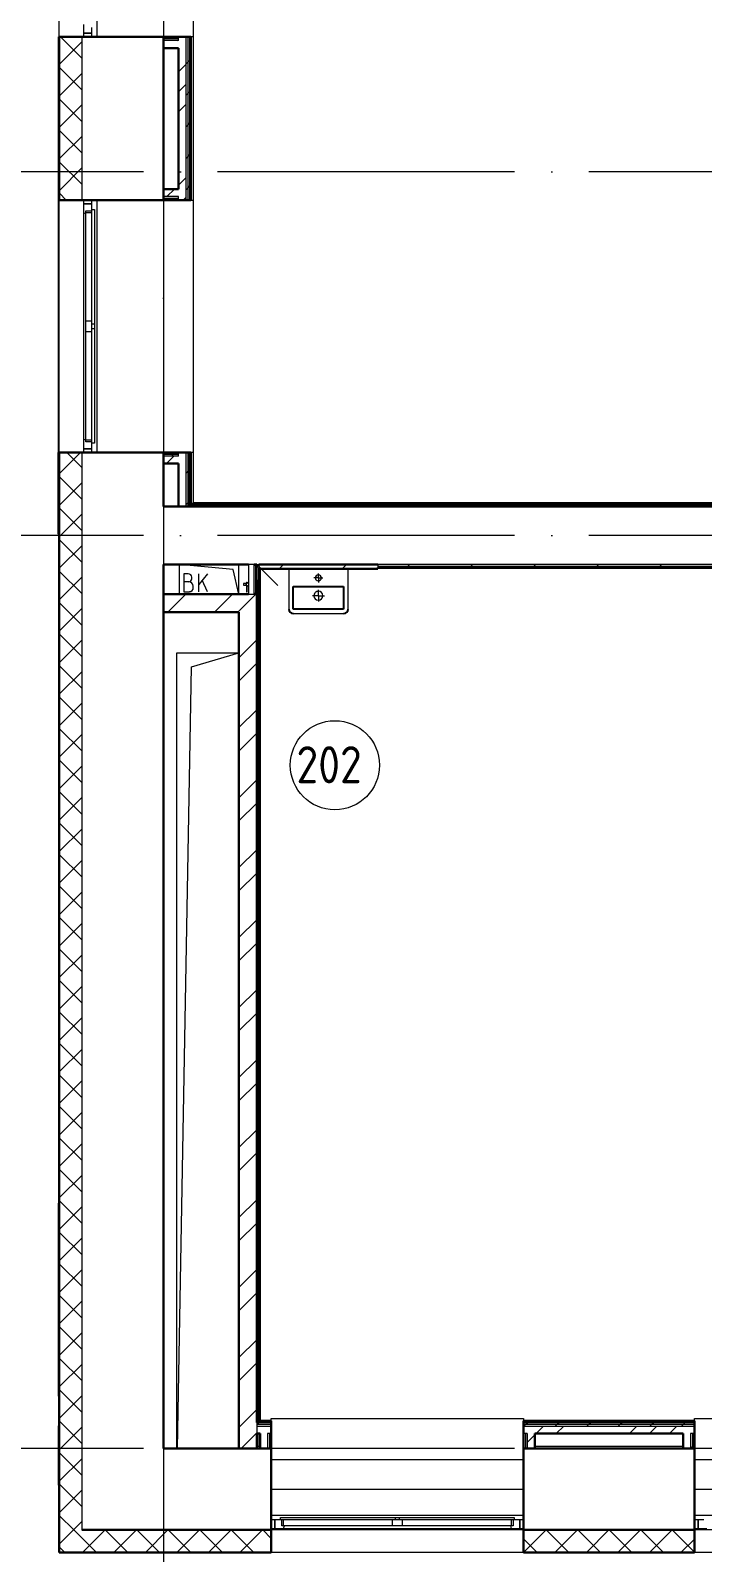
# Model space of a CAD drawing. Header units: millimetres. Extents: x -259793 to 503324, y -44556 to 93494.
# Drawn here: x 99790 to 104316, y -20938 to -10682 of the extents above; entities that cross this region are included whole.
import ezdxf

# ---------------------------------------------------------------- set-up
doc = ezdxf.new("R2010")
doc.units = ezdxf.units.MM
doc.linetypes.add('ADSK_Линия сетки', pattern=[25, 20, -2.5, 0, -2.5])
for name, color, linetype, lineweight in [('_ Окна', 7, 'Continuous', 9), ('Марки помещений', 252, 'Continuous', 20), ('Оборудование', 8, 'Continuous', 18), ('Ограждение', 252, 'Continuous', 9), ('Окна', 252, 'Continuous', 9), ('Оси', 252, 'Continuous', 9), ('Перекрытие', 252, 'Continuous', 18), ('Стены внутренние', 7, 'Continuous', 18), ('Стены наружные', 7, 'Continuous', 18), ('Стены штриховка', 7, 'Continuous', 9)]:
    doc.layers.add(name, color=color, linetype=linetype, lineweight=lineweight)
doc.layers.add('Узлы', color=7, linetype='Continuous')
doc.styles.add('GOST Common_2', font='', dxfattribs={"width": 0.9, "height": 250})
doc.styles.get('GOST Common_2').set_extended_font_data('GOST type B')

# ---------------------------------------------------------------- blocks, each defined once
blk = doc.blocks.new('2 этаж')
at = {"color": 251, "lineweight": 18, "true_color": 0x636466}
for p, q in [((101144, -12718), (100784, -12684)), ((100784, -12884), (100784, -12684)), ((100843, -12747), (100813, -12747)), ((100813, -12747), (100813, -12867)), ((100846, -12800), (100813, -12800)), ((100866, -12780), (100866, -12770)), ((100973, -12747), (100913, -12818)), ((100913, -12867), (100913, -12747)), ((100973, -12867), (100937, -12789)), ((101184, -12884), (101144, -12718)), ((100813, -12867), (100850, -12867)), ((100876, -12840), (100876, -12830)), ((100766, -18639), (100766, -13279)), ((100766, -13279), (101184, -13279)), ((100864, -13374), (101184, -13279)), ((100771, -18639), (100864, -13374))]:
    blk.add_line(p, q, dxfattribs=at)
for centre, radius, start, end in [((100843, -12770), 23.3, 0, 90), ((100846, -12780), 20, 270, 0), ((100846, -12830), 30, 0, 90), ((100850, -12840), 26.7, 270, 0)]:
    blk.add_arc(centre, radius, start, end, dxfattribs=at)
at = {"layer": '_ Окна', "color": 251, "lineweight": 18, "true_color": 0x636466}
for p, q in [((100136, -9045), (100136, -9104)), ((100136, -9104), (100194, -9104)), ((100194, -9104), (100194, -9066)), ((100194, -10254), (100136, -10254)), ((100136, -10254), (100136, -10314)), ((100194, -10292), (100194, -10254)), ((100136, -10314), (100153, -10318)), ((100153, -10300), (100194, -10300)), ((100153, -10312), (100153, -10300)), ((100153, -11840), (100136, -11845)), ((100136, -11845), (100136, -11904)), ((100153, -11858), (100153, -11846)), ((100194, -11858), (100153, -11858)), ((100194, -11904), (100194, -11866)), ((100136, -11904), (100194, -11904)), ((101464, -19121), (101426, -19121)), ((101426, -19121), (101426, -19179)), ((101472, -19162), (101472, -19121)), ((101484, -19162), (101472, -19162)), ((101485, -19179), (101490, -19162)), ((103012, -19162), (103017, -19179)), ((103030, -19162), (103018, -19162)), ((103030, -19121), (103030, -19162)), ((103076, -19121), (103038, -19121)), ((103076, -19179), (103076, -19121)), ((104314, -19121), (104276, -19121)), ((104276, -19121), (104276, -19179)), ((101426, -19179), (101485, -19179)), ((103017, -19179), (103076, -19179)), ((104276, -19179), (104335, -19179))]:
    blk.add_line(p, q, dxfattribs=at)
at = {"layer": '_ Окна', "color": 251, "true_color": 0x636466}
for p, q in [((100194, -9104), (100136, -9104)), ((100136, -9104), (100136, -9129)), ((100194, -9129), (100194, -9104)), ((100136, -10229), (100136, -10254)), ((100136, -10254), (100194, -10254)), ((100194, -10254), (100194, -10229)), ((100194, -11904), (100136, -11904)), ((100136, -11904), (100136, -11929)), ((100194, -11929), (100194, -11904)), ((101426, -19121), (101401, -19121)), ((101426, -19179), (101426, -19121)), ((103101, -19121), (103076, -19121)), ((103076, -19121), (103076, -19179)), ((104276, -19121), (104251, -19121)), ((104276, -19179), (104276, -19121)), ((101401, -19179), (101426, -19179)), ((103076, -19179), (103101, -19179)), ((104251, -19179), (104276, -19179))]:
    blk.add_line(p, q, dxfattribs=at)
at = {"layer": 'Марки помещений', "color": 251, "true_color": 0x636466}
blk.add_circle((101830, -14036), 300, dxfattribs=at)
at = {"layer": 'Оборудование', "color": 251, "true_color": 0x636466}
for p, q in [((101285, -12684), (101249, -12684)), ((101249, -12684), (101249, -12884)), ((101286, -12883), (101286, -12685)), ((101296, -12691), (101286, -12691)), ((101296, -12712), (101297, -12712)), ((101297, -12712), (101296, -12712)), ((101297, -12876), (101297, -12692)), ((101304, -12703), (101299, -12703)), ((101304, -12684), (101445, -12826)), ((101304, -12865), (101304, -12703)), ((101231, -12812), (101214, -12812)), ((101214, -12812), (101214, -12824)), ((101233, -12810), (101231, -12812)), ((101231, -12812), (101231, -12824)), ((101249, -12808), (101233, -12808)), ((101233, -12808), (101233, -12827)), ((101239, -12805), (101234, -12805)), ((101234, -12805), (101234, -12813)), ((101239, -12813), (101239, -12805)), ((101306, -12788), (101304, -12788)), ((101306, -12792), (101306, -12788)), ((101306, -12792), (101306, -12852)), ((101214, -12824), (101231, -12824)), ((101231, -12824), (101233, -12826)), ((101233, -12827), (101249, -12827)), ((101234, -12823), (101234, -12868)), ((101234, -12868), (101239, -12868)), ((101239, -12868), (101239, -12823)), ((101249, -12884), (101285, -12884)), ((101286, -12877), (101296, -12877)), ((101297, -12856), (101296, -12856)), ((101297, -12856), (101296, -12856)), ((101299, -12865), (101304, -12865)), ((101304, -12856), (101306, -12856)), ((101306, -12856), (101306, -12852))]:
    blk.add_line(p, q, dxfattribs=at)
for points, knots in [([(101286, -12685), (101286, -12685), (101286, -12685), (101286, -12685), (101286, -12685), (101286, -12684), (101286, -12684), (101286, -12684), (101285, -12684), (101285, -12684)], [-1, -1, -1, -1, -0.833333, -0.75, -0.583333, -0.458333, -0.333333, -0.166667, 0, 0, 0, 0]), ([(101297, -12692), (101297, -12692), (101297, -12692), (101297, -12692), (101297, -12692), (101297, -12692), (101297, -12691), (101297, -12691), (101296, -12691), (101296, -12691), (101296, -12691)], [-1, -1, -1, -1, -0.833333, -0.75, -0.666667, -0.583333, -0.458333, -0.333333, -0.166667, 0, 0, 0, 0]), ([(101299, -12703), (101298, -12703), (101298, -12703), (101298, -12703), (101298, -12703), (101298, -12703), (101297, -12703), (101297, -12703), (101297, -12702), (101297, -12702), (101297, -12702), (101297, -12702), (101297, -12702)], [-1, -1, -1, -1, -0.833333, -0.75, -0.666667, -0.583333, -0.5, -0.416667, -0.333333, -0.25, -0.166667, 0, 0, 0, 0]), ([(101285, -12884), (101285, -12884), (101286, -12884), (101286, -12884), (101286, -12884), (101286, -12884), (101286, -12884), (101286, -12884), (101286, -12883), (101286, -12883)], [0, 0, 0, 0, 0.166667, 0.333333, 0.458333, 0.583333, 0.708333, 0.833333, 1, 1, 1, 1]), ([(101296, -12877), (101296, -12877), (101296, -12877), (101297, -12877), (101297, -12877), (101297, -12877), (101297, -12877), (101297, -12877), (101297, -12877), (101297, -12876), (101297, -12876)], [0, 0, 0, 0, 0.166667, 0.333333, 0.458333, 0.583333, 0.666667, 0.75, 0.833333, 1, 1, 1, 1]), ([(101297, -12867), (101297, -12867), (101297, -12866), (101297, -12866), (101297, -12866), (101297, -12866), (101297, -12866), (101298, -12866), (101298, -12865), (101298, -12865), (101298, -12865), (101298, -12865), (101299, -12865)], [0, 0, 0, 0, 0.166667, 0.25, 0.333333, 0.416667, 0.5, 0.583333, 0.666667, 0.75, 0.833333, 1, 1, 1, 1])]:
    blk.add_open_spline(points, degree=3, knots=knots, dxfattribs=at)
at = {"layer": 'Ограждение', "color": 251, "true_color": 0x636466}
for p, q in [((100876, -4569), (100876, -12274)), ((100226, -7429), (100226, -9129)), ((100676, -7429), (100676, -9129)), ((100876, -7429), (100876, -9129)), ((100876, -9129), (100861, -9129)), ((100226, -10229), (100226, -11929)), ((100676, -10229), (100676, -11929)), ((100861, -10229), (100876, -10229)), ((100876, -10229), (100876, -11929)), ((100876, -11929), (100861, -11929)), ((106606, -12269), (100876, -12269)), ((102119, -12709), (107516, -12709)), ((101324, -12987), (101329, -12987)), ((101329, -18454), (101329, -12987)), ((101401, -18454), (101401, -18439)), ((101401, -18439), (103101, -18439)), ((103101, -18439), (103101, -18454)), ((104251, -18454), (104251, -18439)), ((104251, -18439), (105951, -18439)), ((101319, -18539), (101319, -18624)), ((101401, -18714), (103101, -18714)), ((104251, -18714), (105951, -18714)), ((101401, -18914), (103101, -18914)), ((104251, -18914), (105951, -18914)), ((101401, -19089), (103101, -19089)), ((104251, -19089), (105951, -19089))]:
    blk.add_line(p, q, dxfattribs=at)
at = {"layer": 'Окна', "color": 251, "true_color": 0x636466}
for p, q in [((100136, -10314), (100136, -11845)), ((100153, -11044), (100153, -10312)), ((100153, -10312), (100194, -10312)), ((100194, -11064), (100194, -10292)), ((100194, -10292), (100211, -10292)), ((100211, -10292), (100211, -11064)), ((100153, -11114), (100153, -11044)), ((100194, -11044), (100153, -11044)), ((100194, -11094), (100194, -11064)), ((100211, -11064), (100194, -11064)), ((100211, -11064), (100211, -11094)), ((100153, -11846), (100153, -11114)), ((100153, -11114), (100194, -11114)), ((100194, -11866), (100194, -11094)), ((100194, -11094), (100211, -11094)), ((100211, -11094), (100211, -11866)), ((100194, -11846), (100153, -11846)), ((100211, -11866), (100194, -11866)), ((101464, -19104), (102236, -19104)), ((101464, -19121), (101464, -19104)), ((102236, -19121), (101464, -19121)), ((101484, -19162), (101484, -19121)), ((102216, -19162), (101484, -19162)), ((102216, -19121), (102216, -19162)), ((102286, -19162), (102216, -19162)), ((102236, -19104), (102266, -19104)), ((102236, -19104), (102236, -19121)), ((102266, -19121), (102236, -19121)), ((102266, -19104), (103038, -19104)), ((102266, -19121), (102266, -19104)), ((103038, -19121), (102266, -19121)), ((102286, -19162), (102286, -19121)), ((103018, -19162), (102286, -19162)), ((103018, -19121), (103018, -19162)), ((103038, -19104), (103038, -19121)), ((101485, -19179), (103017, -19179))]:
    blk.add_line(p, q, dxfattribs=at)
at = {"layer": 'Оси', "color": 251, "linetype": 'ADSK_Линия сетки', "ltscale": 100, "true_color": 0x636466}
for p, q in [((100676, -1139), (100676, -32265)), ((170543, -10039), (93566, -10039)), ((170543, -12489), (93566, -12489)), ((170543, -18639), (93604, -18639))]:
    blk.add_line(p, q, dxfattribs=at)
at = {"layer": 'Перекрытие', "color": 251, "ltscale": 100, "true_color": 0x636466}
for p, q in [((100784, -12884), (100784, -12684)), ((100766, -18639), (100766, -13279)), ((100766, -13279), (101184, -13279))]:
    blk.add_line(p, q, dxfattribs=at)
at = {"layer": 'Стены внутренние', "color": 251, "true_color": 0x636466}
for p, q in [((99974, -9129), (99974, -7429)), ((100126, -9129), (100126, -10229)), ((99974, -11929), (99974, -10229)), ((100126, -11929), (100126, -19189)), ((101304, -12684), (101319, -12684)), ((103101, -19189), (101401, -19189)), ((105951, -19189), (104251, -19189)), ((103101, -19341), (101401, -19341)), ((105951, -19341), (104251, -19341))]:
    blk.add_line(p, q, dxfattribs=at)
at = {"layer": 'Стены внутренние', "color": 251, "lineweight": 30, "true_color": 0x636466}
for p, q in [((100676, -9129), (99974, -9129)), ((99974, -9129), (99974, -10229)), ((100676, -10154), (100676, -9204)), ((99974, -10229), (100676, -10229)), ((100676, -11929), (99974, -11929)), ((99974, -11929), (99974, -19341)), ((100676, -12294), (100676, -12004)), ((100776, -12294), (100676, -12294)), ((100851, -12294), (100851, -12294)), ((100676, -12884), (100676, -12684)), ((100676, -12684), (101249, -12684)), ((101286, -12684), (101304, -12684)), ((101319, -12684), (102119, -12684)), ((100676, -18639), (100676, -13004)), ((101184, -18639), (100676, -18639)), ((101326, -18639), (101304, -18639)), ((101401, -19341), (101401, -18639)), ((103101, -18639), (103101, -19341)), ((104176, -18639), (103176, -18639)), ((104251, -19341), (104251, -18639)), ((100126, -19189), (101401, -19189)), ((103101, -19189), (104251, -19189)), ((99974, -19341), (101401, -19341)), ((103101, -19341), (104251, -19341))]:
    blk.add_line(p, q, dxfattribs=at)
at = {"layer": 'Стены внутренние', "color": 251, "linetype": 'Continuous', "lineweight": 9, "true_color": 0x636466}
for p, q in [((99976, -9313), (100126, -9163)), ((100126, -9273), (99984, -9131)), ((100126, -9486), (99976, -9336)), ((99976, -9525), (100126, -9375)), ((100126, -9698), (99976, -9548)), ((99976, -9576), (99976, -9576)), ((99976, -9737), (100126, -9587)), ((100126, -9910), (99976, -9760)), ((99976, -9779), (99976, -9779)), ((99976, -9949), (100126, -9800)), ((100126, -10122), (99976, -9972)), ((99977, -10161), (100126, -10012)), ((99976, -10084), (99976, -10084)), ((100019, -10227), (99977, -10185)), ((100121, -10229), (100126, -10224)), ((99976, -12071), (100118, -11929)), ((100007, -11931), (100006, -11931)), ((100126, -12031), (100026, -11931)), ((99976, -12014), (99977, -12014)), ((100126, -12243), (99976, -12093)), ((99976, -12283), (100126, -12133)), ((100126, -12455), (99976, -12305)), ((99976, -12319), (99977, -12319)), ((99976, -12495), (100126, -12345)), ((100126, -12668), (99976, -12518)), ((99976, -12707), (100126, -12557)), ((99976, -12691), (99974, -12688)), ((100126, -12880), (99976, -12730)), ((99976, -12919), (100126, -12769)), ((99976, -12895), (99974, -12891)), ((99976, -12928), (99976, -12928)), ((100126, -13092), (99976, -12942)), ((99976, -13131), (100126, -12981)), ((99976, -13132), (99976, -13132)), ((100126, -13304), (99976, -13154)), ((99976, -13344), (100126, -13194)), ((99976, -13354), (99974, -13359)), ((100126, -13516), (99976, -13366)), ((99976, -13556), (100126, -13406)), ((99976, -13436), (99976, -13436)), ((100126, -13728), (99976, -13578)), ((99976, -13768), (100126, -13618)), ((100126, -13940), (99976, -13790)), ((99976, -13980), (100126, -13830)), ((100126, -14152), (99976, -14002)), ((99976, -14192), (100126, -14042)), ((99976, -14046), (99976, -14046)), ((100126, -14365), (99976, -14215)), ((99976, -14249), (99976, -14249)), ((99976, -14404), (100126, -14254)), ((100126, -14577), (99976, -14427)), ((99976, -14616), (100126, -14466)), ((99976, -14554), (99976, -14554)), ((100126, -14789), (99976, -14639)), ((99976, -14829), (100126, -14679)), ((99976, -14777), (99974, -14781)), ((100126, -15001), (99976, -14851)), ((99976, -15041), (100126, -14891)), ((100126, -15213), (99976, -15063)), ((99976, -15130), (99974, -15126)), ((99976, -15253), (100126, -15103)), ((99976, -15164), (99976, -15164)), ((100126, -15425), (99976, -15275)), ((99976, -15465), (100126, -15315)), ((99976, -15367), (99976, -15367)), ((100126, -15637), (99976, -15487)), ((99976, -15677), (100126, -15527)), ((99976, -15672), (99976, -15672)), ((100126, -15849), (99976, -15699)), ((99976, -15889), (100126, -15739)), ((100126, -16062), (99976, -15912)), ((99976, -16101), (100126, -15951)), ((100126, -16274), (99976, -16124)), ((99976, -16313), (100126, -16163)), ((99976, -16281), (99976, -16281)), ((100126, -16486), (99976, -16336)), ((99976, -16526), (100126, -16376)), ((99976, -16484), (99976, -16484)), ((100126, -16698), (99976, -16548)), ((99976, -16738), (100126, -16588)), ((100126, -16910), (99976, -16760)), ((99976, -16789), (99976, -16789)), ((99976, -16950), (100126, -16800)), ((100126, -17122), (99976, -16972)), ((99976, -17012), (99976, -17013)), ((99976, -17162), (100126, -17012)), ((100126, -17334), (99976, -17184)), ((99976, -17374), (100126, -17224)), ((99976, -17365), (99974, -17361)), ((100126, -17547), (99976, -17397)), ((99976, -17399), (99976, -17399)), ((99976, -17586), (100126, -17436)), ((99976, -17602), (99976, -17602)), ((100126, -17759), (99976, -17609)), ((99976, -17798), (100126, -17648)), ((100126, -17971), (99976, -17821)), ((99976, -18011), (100126, -17861)), ((99976, -17907), (99976, -17907)), ((100126, -18183), (99976, -18033)), ((99976, -18223), (100126, -18073)), ((100126, -18395), (99976, -18245)), ((99976, -18435), (100126, -18285)), ((100126, -18607), (99976, -18457)), ((99976, -18647), (100126, -18497)), ((99976, -18516), (99976, -18516)), ((100126, -18819), (99976, -18669)), ((99976, -18859), (100126, -18709)), ((99976, -18720), (99976, -18720)), ((100126, -19031), (99976, -18881)), ((99976, -19071), (100126, -18921)), ((99976, -19024), (99976, -19024)), ((100072, -19189), (99976, -19094)), ((100070, -19189), (100126, -19133)), ((99976, -19283), (100070, -19189)), ((100222, -19339), (100072, -19189)), ((100132, -19339), (100282, -19189)), ((100434, -19339), (100284, -19189)), ((100344, -19339), (100494, -19189)), ((100646, -19339), (100496, -19189)), ((100556, -19339), (100706, -19189)), ((100858, -19339), (100708, -19189)), ((100769, -19339), (100919, -19189)), ((101070, -19339), (100920, -19189)), ((100981, -19339), (101131, -19189)), ((101282, -19339), (101132, -19189)), ((101193, -19339), (101343, -19189)), ((101401, -19246), (101344, -19189)), ((103191, -19339), (103101, -19249)), ((103103, -19338), (103252, -19189)), ((103404, -19339), (103254, -19189)), ((103314, -19339), (103464, -19189)), ((103616, -19339), (103466, -19189)), ((103526, -19339), (103676, -19189)), ((103828, -19339), (103678, -19189)), ((103738, -19339), (103888, -19189)), ((104040, -19339), (103890, -19189)), ((103951, -19339), (104101, -19189)), ((104249, -19336), (104102, -19189)), ((104163, -19339), (104251, -19251)), ((100010, -19339), (99976, -19306)), ((100179, -19341), (100178, -19340)), ((101214, -19339), (101213, -19341)), ((103698, -19341), (103697, -19339)), ((104029, -19339), (104028, -19341)), ((104050, -19341), (104049, -19339)), ((104249, -19329), (104251, -19329))]:
    blk.add_line(p, q, dxfattribs=at)
at = {"layer": 'Стены наружные', "color": 251, "true_color": 0x636466}
for p, q in [((99969, -11929), (99969, -9129)), ((99969, -9129), (99974, -9129)), ((99974, -9679), (99969, -9679)), ((99974, -10229), (99969, -10229)), ((101184, -12884), (101184, -12684)), ((107431, -12684), (102119, -12684)), ((99969, -18287), (99969, -16987)), ((99969, -16987), (99974, -16987)), ((99969, -18287), (99974, -18287)), ((99969, -18887), (99969, -18487)), ((99969, -18487), (99974, -18487)), ((101312, -18624), (101326, -18624)), ((101312, -18639), (101312, -18624)), ((103176, -18624), (104176, -18624)), ((99974, -18887), (99969, -18887))]:
    blk.add_line(p, q, dxfattribs=at)
at = {"layer": 'Стены наружные', "color": 251, "lineweight": 30, "true_color": 0x636466}
for p, q in [((100861, -9129), (100676, -9129)), ((100676, -9129), (100676, -9204)), ((100676, -9204), (100776, -9204)), ((100776, -9204), (100776, -10154)), ((100861, -10229), (100861, -9129)), ((100776, -10154), (100676, -10154)), ((100676, -10154), (100676, -10229)), ((100676, -10229), (100861, -10229)), ((99969, -11929), (99969, -12479)), ((99974, -11929), (99969, -11929)), ((100861, -11929), (100676, -11929)), ((100676, -11929), (100676, -12004)), ((100861, -12274), (100861, -11929)), ((100676, -12004), (100776, -12004)), ((100776, -12004), (100776, -12294)), ((100776, -12294), (100851, -12294)), ((100851, -12294), (106631, -12294)), ((100856, -12279), (100856, -12274)), ((106616, -12279), (100856, -12279)), ((106611, -12274), (100861, -12274)), ((99969, -12479), (99974, -12479)), ((101304, -12684), (101304, -12703)), ((101324, -12704), (101319, -12704)), ((101319, -12704), (101319, -18459)), ((101319, -12714), (102119, -12714)), ((101324, -18454), (101324, -12704)), ((102119, -12699), (107516, -12699)), ((102119, -12704), (107516, -12704)), ((102119, -12714), (102119, -12704)), ((101249, -12884), (100676, -12884)), ((100676, -12884), (100676, -13004)), ((101304, -12884), (101286, -12884)), ((101304, -12865), (101304, -18464)), ((100676, -13004), (101184, -13004)), ((101184, -13004), (101184, -18639)), ((101401, -18454), (101324, -18454)), ((101401, -18459), (101401, -18454)), ((101401, -18639), (101401, -18459)), ((104251, -18454), (103101, -18454)), ((103101, -18454), (103101, -18459)), ((103101, -18459), (103101, -18639)), ((104251, -18459), (104251, -18454)), ((104251, -18639), (104251, -18459)), ((101304, -18464), (101319, -18464)), ((101304, -18639), (101304, -18539)), ((101304, -18539), (101326, -18539)), ((101326, -18539), (101326, -18639)), ((103176, -18539), (104176, -18539)), ((103176, -18639), (103176, -18539)), ((104176, -18539), (104176, -18639)), ((101184, -18639), (101304, -18639)), ((101326, -18639), (101401, -18639)), ((103101, -18639), (103176, -18639)), ((104176, -18639), (104251, -18639))]:
    blk.add_line(p, q, dxfattribs=at)
at = {"layer": 'Стены наружные', "color": 251, "linetype": 'Continuous', "lineweight": 9, "true_color": 0x636466}
for p, q in [((100771, -9154), (100776, -9150)), ((100856, -9140), (100861, -9135)), ((100856, -9211), (100861, -9206)), ((100776, -9364), (100826, -9314)), ((100826, -9312), (100839, -9299)), ((100839, -9299), (100851, -9287)), ((100856, -9282), (100861, -9277)), ((100856, -9352), (100861, -9347)), ((100856, -9423), (100861, -9418)), ((100776, -9499), (100826, -9449)), ((100826, -9524), (100839, -9511)), ((100839, -9511), (100851, -9499)), ((100851, -9499), (100856, -9494)), ((100856, -9494), (100861, -9489)), ((100776, -9634), (100826, -9584)), ((100856, -9564), (100861, -9559)), ((100856, -9635), (100861, -9630)), ((100826, -9736), (100839, -9723)), ((100839, -9723), (100851, -9711)), ((100856, -9706), (100861, -9701)), ((100856, -9777), (100861, -9772)), ((100856, -9847), (100861, -9842)), ((100826, -9948), (100839, -9936)), ((100839, -9936), (100851, -9923)), ((100851, -9923), (100856, -9918)), ((100856, -9918), (100861, -9913)), ((100856, -9989), (100861, -9984)), ((100776, -10128), (100826, -10078)), ((100826, -10160), (100839, -10148)), ((100839, -10148), (100851, -10135)), ((100856, -10059), (100861, -10054)), ((100856, -10130), (100861, -10125)), ((100699, -10204), (100749, -10154)), ((100757, -10229), (100769, -10217)), ((100769, -10217), (100776, -10210)), ((100809, -10229), (100826, -10212)), ((100856, -10201), (100861, -10196)), ((100696, -12004), (100746, -11954)), ((100729, -11954), (100741, -11942)), ((100741, -11942), (100754, -11929)), ((100856, -11969), (100861, -11964)), ((100826, -12069), (100839, -12057)), ((100839, -12057), (100851, -12044)), ((100851, -12044), (100856, -12039)), ((100856, -12039), (100861, -12034)), ((100856, -12110), (100861, -12105)), ((100856, -12181), (100861, -12176)), ((100826, -12281), (100839, -12269)), ((100839, -12269), (100851, -12256)), ((100856, -12251), (100861, -12246)), ((100899, -12279), (100904, -12274)), ((100970, -12279), (100975, -12274)), ((101012, -12294), (101012, -12279)), ((101040, -12279), (101045, -12274)), ((101111, -12279), (101116, -12274)), ((101182, -12279), (101187, -12274)), ((101253, -12279), (101258, -12274)), ((101323, -12279), (101328, -12274)), ((101394, -12279), (101399, -12274)), ((101465, -12279), (101470, -12274)), ((101535, -12279), (101540, -12274)), ((101606, -12279), (101611, -12274)), ((101612, -12294), (101612, -12279)), ((101677, -12279), (101682, -12274)), ((101747, -12279), (101752, -12274)), ((101818, -12279), (101823, -12274)), ((101889, -12279), (101894, -12274)), ((101960, -12279), (101965, -12274)), ((102030, -12279), (102035, -12274)), ((102101, -12279), (102106, -12274)), ((102172, -12279), (102177, -12274)), ((102212, -12294), (102212, -12279)), ((102242, -12279), (102247, -12274)), ((102313, -12279), (102318, -12274)), ((102384, -12279), (102389, -12274)), ((102455, -12279), (102460, -12274)), ((102525, -12279), (102530, -12274)), ((102596, -12279), (102601, -12274)), ((102667, -12279), (102672, -12274)), ((102737, -12279), (102742, -12274)), ((102808, -12279), (102813, -12274)), ((102812, -12294), (102812, -12279)), ((102879, -12279), (102884, -12274)), ((102950, -12279), (102955, -12274)), ((103020, -12279), (103025, -12274)), ((103091, -12279), (103096, -12274)), ((103162, -12279), (103167, -12274)), ((103232, -12279), (103237, -12274)), ((103303, -12279), (103308, -12274)), ((103374, -12279), (103379, -12274)), ((103412, -12294), (103412, -12279)), ((103445, -12279), (103450, -12274)), ((103515, -12279), (103520, -12274)), ((103586, -12279), (103591, -12274)), ((103657, -12279), (103662, -12274)), ((103727, -12279), (103732, -12274)), ((103798, -12279), (103803, -12274)), ((103869, -12279), (103874, -12274)), ((103940, -12279), (103945, -12274)), ((104010, -12279), (104015, -12274)), ((104012, -12294), (104012, -12279)), ((104081, -12279), (104086, -12274)), ((104152, -12279), (104157, -12274)), ((104222, -12279), (104227, -12274)), ((104293, -12279), (104298, -12274)), ((101319, -12708), (101322, -12704)), ((101454, -12714), (101484, -12684)), ((101878, -12714), (101908, -12684)), ((102171, -12704), (102176, -12699)), ((102242, -12704), (102247, -12699)), ((102312, -12704), (102317, -12699)), ((102317, -12699), (102332, -12684)), ((102383, -12704), (102388, -12699)), ((102454, -12704), (102459, -12699)), ((102525, -12704), (102530, -12699)), ((102595, -12704), (102600, -12699)), ((102666, -12704), (102671, -12699)), ((102737, -12704), (102742, -12699)), ((102742, -12699), (102757, -12684)), ((102807, -12704), (102812, -12699)), ((102878, -12704), (102883, -12699)), ((102949, -12704), (102954, -12699)), ((103020, -12704), (103025, -12699)), ((103090, -12704), (103095, -12699)), ((103161, -12704), (103166, -12699)), ((103166, -12699), (103181, -12684)), ((103232, -12704), (103237, -12699)), ((103302, -12704), (103307, -12699)), ((103373, -12704), (103378, -12699)), ((103444, -12704), (103449, -12699)), ((103515, -12704), (103520, -12699)), ((103585, -12704), (103590, -12699)), ((103590, -12699), (103605, -12684)), ((103656, -12704), (103661, -12699)), ((103727, -12704), (103732, -12699)), ((103797, -12704), (103802, -12699)), ((103868, -12704), (103873, -12699)), ((103939, -12704), (103944, -12699)), ((104009, -12704), (104014, -12699)), ((104014, -12699), (104029, -12684)), ((104080, -12704), (104085, -12699)), ((104151, -12704), (104156, -12699)), ((104222, -12704), (104227, -12699)), ((104292, -12704), (104297, -12699)), ((101319, -12778), (101324, -12773)), ((100706, -13004), (100826, -12884)), ((101020, -13004), (101140, -12884)), ((101184, -12998), (101297, -12884)), ((101304, -12864), (101319, -12849)), ((101319, -12849), (101324, -12844)), ((101319, -12920), (101324, -12915)), ((101177, -13004), (101184, -12998)), ((101319, -12991), (101324, -12986)), ((101319, -13061), (101324, -13056)), ((101319, -13132), (101324, -13127)), ((101184, -13312), (101304, -13192)), ((101319, -13203), (101324, -13198)), ((101304, -13288), (101319, -13273)), ((101319, -13273), (101324, -13268)), ((101184, -13469), (101304, -13349)), ((101319, -13344), (101324, -13339)), ((101319, -13415), (101324, -13410)), ((101319, -13486), (101324, -13481)), ((101319, -13556), (101324, -13551)), ((101319, -13627), (101324, -13622)), ((101184, -13783), (101304, -13663)), ((101304, -13713), (101319, -13698)), ((101319, -13698), (101324, -13693)), ((101184, -13941), (101304, -13821)), ((101319, -13768), (101324, -13763)), ((101319, -13839), (101324, -13834)), ((101319, -13910), (101324, -13905)), ((101319, -13981), (101324, -13976)), ((101319, -14051), (101324, -14046)), ((101184, -14255), (101304, -14135)), ((101304, -14137), (101319, -14122)), ((101319, -14122), (101324, -14117)), ((101319, -14193), (101324, -14188)), ((101184, -14412), (101304, -14292)), ((101319, -14263), (101324, -14258)), ((101319, -14334), (101324, -14329)), ((101319, -14405), (101324, -14400)), ((101304, -14561), (101319, -14546)), ((101319, -14475), (101324, -14470)), ((101319, -14546), (101324, -14541)), ((101184, -14726), (101304, -14606)), ((101319, -14617), (101324, -14612)), ((101184, -14883), (101304, -14763)), ((101319, -14688), (101324, -14683)), ((101319, -14758), (101324, -14753)), ((101319, -14829), (101324, -14824)), ((101304, -14985), (101319, -14970)), ((101319, -14900), (101324, -14895)), ((101319, -14970), (101324, -14965)), ((101319, -15041), (101324, -15036)), ((101184, -15198), (101304, -15078)), ((101319, -15112), (101324, -15107)), ((101319, -15183), (101324, -15178)), ((101184, -15355), (101304, -15235)), ((101319, -15253), (101324, -15248)), ((101319, -15324), (101324, -15319)), ((101304, -15410), (101319, -15395)), ((101319, -15395), (101324, -15390)), ((101319, -15465), (101324, -15460)), ((101184, -15669), (101304, -15549)), ((101319, -15536), (101324, -15531)), ((101319, -15607), (101324, -15602)), ((101319, -15678), (101324, -15673)), ((101184, -15826), (101304, -15706)), ((101319, -15748), (101324, -15743)), ((101304, -15834), (101319, -15819)), ((101319, -15819), (101324, -15814)), ((101319, -15890), (101324, -15885)), ((101319, -15960), (101324, -15955)), ((101184, -16141), (101304, -16021)), ((101319, -16031), (101324, -16026)), ((101319, -16102), (101324, -16097)), ((101184, -16298), (101304, -16178)), ((101319, -16173), (101324, -16168)), ((101304, -16258), (101319, -16243)), ((101319, -16243), (101324, -16238)), ((101319, -16314), (101324, -16309)), ((101319, -16385), (101324, -16380)), ((101184, -16612), (101304, -16492)), ((101319, -16455), (101324, -16450)), ((101319, -16526), (101324, -16521)), ((101319, -16597), (101324, -16592)), ((101184, -16769), (101304, -16649)), ((101304, -16683), (101319, -16668)), ((101319, -16668), (101324, -16663)), ((101319, -16738), (101324, -16733)), ((101319, -16809), (101324, -16804)), ((101319, -16880), (101324, -16875)), ((101184, -17084), (101304, -16964)), ((101319, -16950), (101324, -16945)), ((101319, -17021), (101324, -17016)), ((101184, -17241), (101304, -17121)), ((101304, -17107), (101319, -17092)), ((101319, -17092), (101324, -17087)), ((101319, -17162), (101324, -17157)), ((101319, -17233), (101324, -17228)), ((101319, -17304), (101324, -17299)), ((101184, -17555), (101304, -17435)), ((101319, -17375), (101324, -17370)), ((101304, -17531), (101319, -17516)), ((101319, -17445), (101324, -17440)), ((101319, -17516), (101324, -17511)), ((101184, -17712), (101304, -17592)), ((101319, -17587), (101324, -17582)), ((101319, -17657), (101324, -17652)), ((101319, -17728), (101324, -17723)), ((101319, -17799), (101324, -17794)), ((101184, -18027), (101304, -17907)), ((101304, -17955), (101319, -17940)), ((101319, -17870), (101324, -17865)), ((101319, -17940), (101324, -17935)), ((101319, -18011), (101324, -18006)), ((101184, -18184), (101304, -18064)), ((101319, -18082), (101324, -18077)), ((101319, -18152), (101324, -18147)), ((101319, -18223), (101324, -18218)), ((101319, -18294), (101324, -18289)), ((101184, -18498), (101304, -18378)), ((101304, -18380), (101319, -18365)), ((101319, -18365), (101324, -18360)), ((101319, -18435), (101324, -18430)), ((101366, -18459), (101371, -18454)), ((103134, -18459), (103139, -18454)), ((103204, -18459), (103209, -18454)), ((103275, -18459), (103280, -18454)), ((103341, -18464), (103346, -18459)), ((103346, -18459), (103351, -18454)), ((103416, -18459), (103421, -18454)), ((103487, -18459), (103492, -18454)), ((103558, -18459), (103563, -18454)), ((103628, -18459), (103633, -18454)), ((103699, -18459), (103704, -18454)), ((103765, -18464), (103770, -18459)), ((103770, -18459), (103775, -18454)), ((103841, -18459), (103846, -18454)), ((103911, -18459), (103916, -18454)), ((103982, -18459), (103987, -18454)), ((104053, -18459), (104058, -18454)), ((104123, -18459), (104128, -18454)), ((104189, -18464), (104194, -18459)), ((104194, -18459), (104199, -18454)), ((101200, -18639), (101304, -18535)), ((103104, -18489), (103116, -18477)), ((103116, -18477), (103129, -18464)), ((103126, -18599), (103176, -18549)), ((103186, -18539), (103236, -18489)), ((103316, -18489), (103328, -18477)), ((103321, -18539), (103371, -18489)), ((103328, -18477), (103341, -18464)), ((103528, -18489), (103540, -18477)), ((103540, -18477), (103553, -18464)), ((103740, -18489), (103752, -18477)), ((103752, -18477), (103765, -18464)), ((103814, -18539), (103864, -18489)), ((103949, -18539), (103999, -18489)), ((103952, -18489), (103965, -18477)), ((103965, -18477), (103977, -18464)), ((104084, -18539), (104134, -18489)), ((104164, -18489), (104177, -18477)), ((104177, -18477), (104189, -18464)), ((104226, -18639), (104239, -18627)), ((104239, -18627), (104251, -18615))]:
    blk.add_line(p, q, dxfattribs=at)
at = {"layer": 'Стены штриховка', "color": 251, "true_color": 0x636466}
for p, q in [((99976, -9131), (99976, -10227)), ((100050, -9131), (99976, -9131)), ((100050, -9131), (100050, -9129)), ((100776, -9142), (100676, -9142)), ((100776, -9154), (100676, -9154)), ((100776, -9154), (100776, -9129)), ((100826, -9129), (100826, -10229)), ((100839, -9129), (100839, -10229)), ((100851, -9129), (100851, -10229)), ((100856, -10229), (100856, -9129)), ((99976, -10227), (100050, -10227)), ((100050, -10229), (100050, -10227)), ((100776, -10204), (100676, -10204)), ((100776, -10217), (100676, -10217)), ((100776, -10229), (100776, -10204)), ((99976, -11931), (99976, -19341)), ((100050, -11931), (99976, -11931)), ((100050, -11931), (100050, -11929)), ((100776, -11942), (100676, -11942)), ((100776, -11954), (100676, -11954)), ((100776, -11954), (100776, -11929)), ((100826, -11929), (100826, -12294)), ((100839, -11929), (100839, -12294)), ((100851, -12294), (100851, -11929)), ((100856, -12274), (100856, -11929)), ((100856, -12279), (100856, -12294)), ((101319, -12684), (101319, -12704)), ((102119, -12684), (102119, -12704)), ((101401, -18459), (101319, -18459)), ((101319, -18459), (101401, -18459)), ((104251, -18459), (103101, -18459)), ((103101, -18459), (104251, -18459)), ((101304, -18464), (101304, -18539)), ((101304, -18477), (101401, -18477)), ((101304, -18489), (101401, -18489)), ((101319, -18464), (101401, -18464)), ((101401, -18539), (101376, -18539)), ((101376, -18539), (101376, -18639)), ((101389, -18539), (101389, -18639)), ((103101, -18464), (104251, -18464)), ((103101, -18477), (104251, -18477)), ((103101, -18489), (104251, -18489)), ((103126, -18539), (103101, -18539)), ((103114, -18539), (103114, -18639)), ((103126, -18539), (103126, -18639)), ((104251, -18539), (104226, -18539)), ((104226, -18539), (104226, -18639)), ((104239, -18539), (104239, -18639)), ((101401, -19265), (101399, -19265)), ((101399, -19339), (101399, -19265)), ((103103, -19265), (103101, -19265)), ((103103, -19265), (103103, -19339)), ((104251, -19265), (104249, -19265)), ((104249, -19339), (104249, -19265)), ((99974, -19339), (101399, -19339)), ((103103, -19339), (104249, -19339))]:
    blk.add_line(p, q, dxfattribs=at)
at = {"layer": 'Узлы', "color": 251, "lineweight": 9, "true_color": 0x636466}
for p, q in [((101519, -12714), (101519, -12984)), ((101919, -12984), (101919, -12714)), ((101719, -12774), (101689, -12774)), ((101719, -12774), (101719, -12744)), ((101719, -12774), (101719, -12804)), ((101719, -12774), (101749, -12774)), ((101719, -12894), (101679, -12894)), ((101719, -12894), (101719, -12854)), ((101719, -12894), (101719, -12934)), ((101719, -12894), (101759, -12894)), ((101549, -13014), (101719, -13014)), ((101719, -13014), (101889, -13014))]:
    blk.add_line(p, q, dxfattribs=at)
at = {"layer": 'Узлы', "color": 251, "true_color": 0x636466}
for p, q in [((101549, -12984), (101549, -12833)), ((101549, -12833), (101889, -12833)), ((101889, -12833), (101889, -12984)), ((101889, -12984), (101549, -12984))]:
    blk.add_line(p, q, dxfattribs=at)
at = {"layer": 'Узлы', "color": 251, "lineweight": 9, "true_color": 0x636466}
for centre, radius, start, end in [((101719, -12774), 20, 90, 180.0116), ((101719, -12774), 20, 180, 270), ((101719, -12774), 20, 0, 90), ((101719, -12774), 20, 270, 0), ((101719, -12894), 30, 90, 180.0077), ((101719, -12894), 30, 180, 270), ((101719, -12894), 30, 0, 90), ((101719, -12894), 30, 270, 0)]:
    blk.add_arc(centre, radius, start, end, dxfattribs=at)
at = {"layer": 'Узлы', "color": 251, "true_color": 0x636466}
for centre, start, end in [((101549, -12984), 180, 270), ((101889, -12984), 270, 0)]:
    blk.add_arc(centre, 30, start, end, dxfattribs=at)
at = {"layer": 'Марки помещений', "color": 251, "true_color": 0x636466, "style": 'GOST Common_2', "width": 0.9}
blk.add_text('202', height=250, dxfattribs=at).set_placement((101571, -14158))

msp = doc.modelspace()

# ---------------------------------------------------------------- block references
msp.add_blockref('2 этаж', (10, -1596.55941))

doc.saveas('drawing.dxf')
